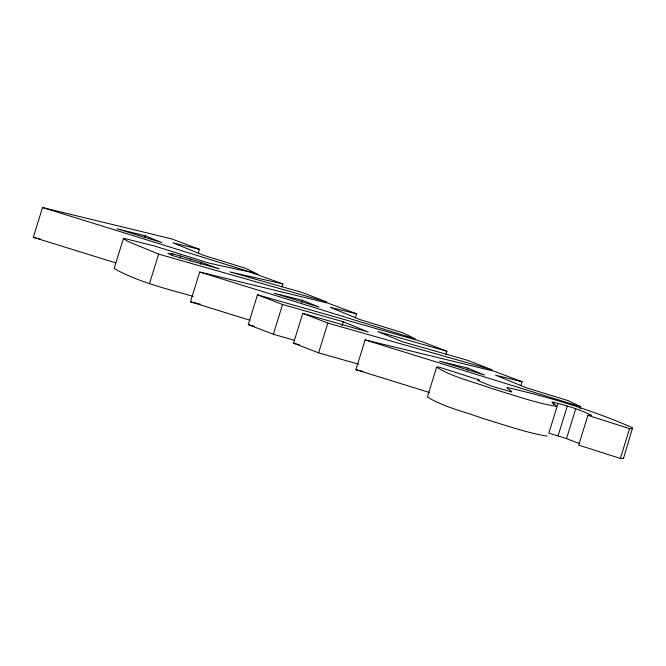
<?xml version="1.0" encoding="UTF-8"?>
<svg xmlns="http://www.w3.org/2000/svg" width="666" height="666" viewBox="0 0 666 666"><rect width="100%" height="100%" fill="white"/><g stroke="black" fill="none" stroke-linecap="round" stroke-linejoin="round"><path stroke-width="1" d="M115.742 262.895L33.3 237.329L42.524 207.542L171.412 238.819L199.45 249.334L198.227 253.305M281.926 286.896L282.85 283.916L249.892 272.011L208.791 263.045L154.47 245.995L124.684 238.528L123.352 238.711L114.127 268.498C138.553 282.201 166.458 288.719 193.223 296.37M144.539 237.729L145.155 235.739L116.916 228.771L161.83 242.582L145.155 235.739M149.409 283.907L158.625 254.121L128.197 241.533L123.352 238.711M172.119 255.886L172.735 253.896L180.544 256.01L201.29 262.321L219.28 268.897L173.959 256.002L167.915 253.338L172.735 253.896M179.928 258L180.544 256.01M190.168 261.014L190.784 259.024M200.682 264.31L201.29 262.321M250.058 320.296L190.459 301.815L199.675 272.028L328.571 303.305L356.61 313.819L355.378 317.79M294.222 340.218L273.351 334.282L248.26 324.608L257.484 294.822L421.828 341.575L446.911 351.248L445.987 354.229M273.351 334.282L282.567 304.495L257.484 294.822M301.698 302.214L302.314 300.224L274.076 293.256L318.989 307.068L302.314 300.224M358.441 364.185L318.598 352.847L293.523 343.173L302.739 313.386L368.306 332.043L343.206 321.745L282.567 304.495M318.598 352.847L327.822 323.06L302.739 313.386M341.974 325.716L343.206 321.745M429.428 392.499L355.927 369.705L365.143 339.918L494.039 371.203L522.077 381.718L520.845 385.689M436.605 367.191C453.363 377.539 473.709 381.809 492.182 388.711C513.436 394.963 534.482 402.697 556.36 406.377L555.885 405.428L552.322 402.922L551.956 401.898C565.409 405.244 579.12 409.074 591.475 415.393L587.92 415.326L578.704 445.113L620.362 458.458L623.476 458.433L632.633 427.805C592.424 410.164 549.908 397.252 507.142 387.487L507.342 388.378L511.072 390.9L511.746 392.016L491.583 386.163L477.647 380.428L479.329 380.045L438.428 366.924L436.605 367.191L427.381 396.978C444.139 407.326 464.493 411.596 482.958 418.498C504.212 424.75 525.266 432.484 547.144 436.163M467.166 370.105L467.782 368.123L439.543 361.155L484.457 374.966L467.782 368.123M553.588 404.295L554.204 402.306M558.075 403.33L548.851 433.116L566.516 438.628L579.512 443.623M558.075 435.864L567.299 406.077M566.516 438.628L575.74 408.841M580.069 408.741L580.685 406.76L568.298 400.682L525.832 387.595L495.546 375.166L522.077 381.718M620.362 458.458L629.578 428.671L632.7 428.646M282.85 283.916L229.828 271.903L302.297 292.516L326.906 301.998L158.625 254.121M33.3 237.329L40.351 239.036M190.459 301.815L200.524 304.254M355.927 369.705L362.97 371.42M199.45 249.334L172.919 242.79L203.213 255.22L245.671 268.298L258.067 274.375L42.524 207.542M356.61 313.819L330.078 307.276L360.364 319.705L402.83 332.784L415.218 338.861L199.675 272.028M446.911 351.248L377.73 331.568L402.838 341.866L467.091 360.148L492.166 369.821L327.822 323.06M248.26 324.608L254.237 326.307M293.523 343.173L299.484 344.871M365.143 339.918L580.685 406.76M587.92 415.326L629.578 428.671M623.418 457.592L623.476 458.433"/></g></svg>
